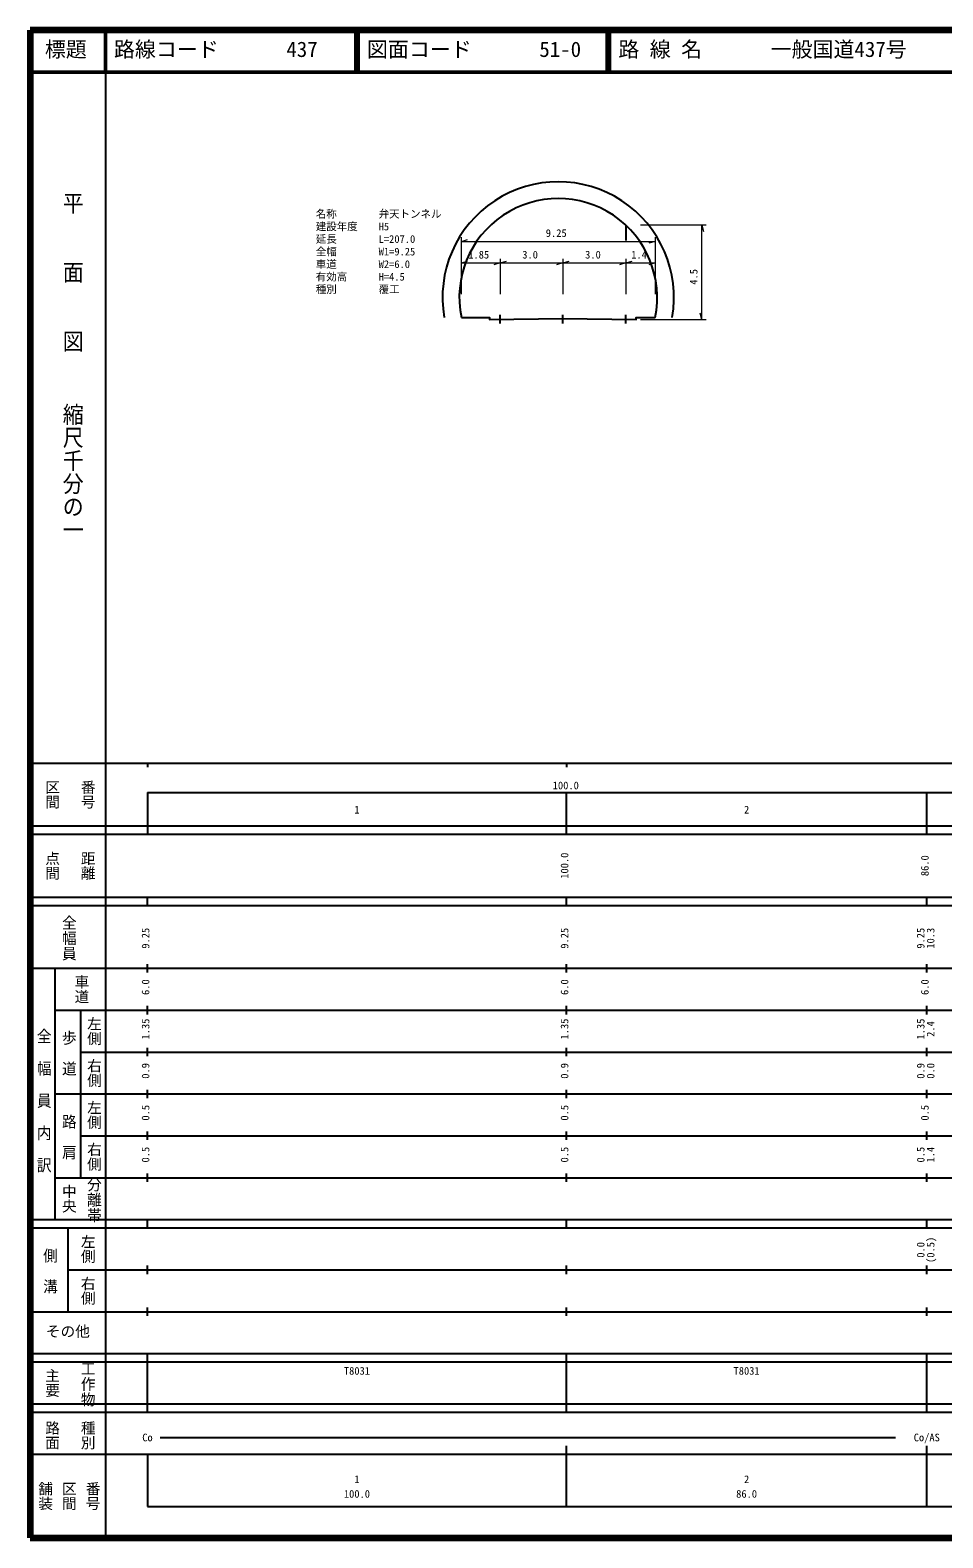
# Model space of a CAD drawing. Units: millimetres on the paper, with parts at other scales. Extents: x 40 to 680, y 20 to 380.
# Drawn here: x 40 to 257.8, y 20 to 380 of the extents above; entities that cross this region are included whole.
import ezdxf
from ezdxf.enums import TextEntityAlignment as Align

# ---------------------------------------------------------------- set-up
doc = ezdxf.new("R2010")
doc.units = ezdxf.units.MM
for name, color, linetype, lineweight in [('M-BGD', 7, 'Continuous', 25), ('M-STR-HTXT', 7, 'Continuous', 13), ('M-TTL', 2, 'Continuous', 140), ('M-TTL-BAND', 7, 'Continuous', 25), ('M-TTL-LINE', 7, 'Continuous', 50)]:
    doc.layers.add(name, color=color, linetype=linetype, lineweight=lineweight)
doc.layers.add('M-BMK-HTXT', color=7, linetype='Continuous')
doc.layers.add('M-TTL-TXT', color=7, linetype='Continuous')
doc.styles.add('@ＭＳ ゴシック', font='')
doc.styles.add('ＭＳ ゴシック', font='')
doc.styles.get('@ＭＳ ゴシック').set_extended_font_data('@MS Gothic')
doc.styles.get('ＭＳ ゴシック').set_extended_font_data('MS Gothic')

msp = doc.modelspace()

# ---------------------------------------------------------------- linework, layer by layer
at = {"layer": 'M-BGD'}
for p, q in [((182.161, 333.444), (182.161, 329.784)), ((152.161, 309.923), (152.161, 312.051)), ((167.161, 309.923), (167.161, 312.051)), ((182.161, 309.923), (182.161, 312.051))]:
    msp.add_line(p, q, dxfattribs=at)
msp.add_lwpolyline([(142.911, 311.406), (149.661, 311.406), (149.661, 310.906), (167.161, 311.169), (184.661, 310.906), (184.661, 311.406), (189.161, 311.406)], dxfattribs=at)
for radius, start, end in [(27.615, 350.02167, 189.97833), (23.615, 348.30927, 191.69073)]:
    msp.add_arc((166.036, 316.191), radius, start, end, dxfattribs=at)
at = {"layer": 'M-STR-HTXT'}
for p, q in [((201.32, 333.444), (185.7, 333.444)), ((200.32, 310.944), (200.32, 333.444)), ((200.32, 333.444), (200.74, 331.944)), ((142.911, 325.422), (142.911, 330.575)), ((142.911, 329.575), (144.411, 329.995)), ((142.911, 329.575), (189.161, 329.575)), ((189.161, 329.575), (187.661, 329.155)), ((189.161, 330.575), (189.161, 325.422)), ((142.911, 316.955), (142.911, 325.422)), ((142.911, 324.422), (144.411, 324.842)), ((142.911, 324.422), (152.161, 324.422)), ((152.161, 324.422), (150.661, 324.002)), ((152.161, 325.422), (152.161, 316.955)), ((152.161, 324.422), (153.661, 324.842)), ((152.161, 324.422), (167.161, 324.422)), ((167.161, 324.422), (165.661, 324.002)), ((167.161, 325.422), (167.161, 316.955)), ((167.161, 324.422), (168.661, 324.842)), ((167.161, 324.422), (182.161, 324.422)), ((182.161, 324.422), (180.661, 324.002)), ((182.161, 325.422), (182.161, 316.955)), ((182.161, 324.422), (183.661, 324.842)), ((182.161, 324.422), (189.161, 324.422)), ((189.161, 324.422), (187.661, 324.002)), ((189.161, 325.422), (189.161, 316.955)), ((185.7, 310.944), (201.32, 310.944)), ((200.32, 310.944), (199.9, 312.444))]:
    msp.add_line(p, q, dxfattribs=at)
at = {"layer": 'M-TTL'}
for p, q in [((40, 380), (40, 20)), ((680, 380), (40, 380)), ((40, 20), (680, 20))]:
    msp.add_line(p, q, dxfattribs=at)
at = {"layer": 'M-TTL-BAND'}
for p, q in [((58, 370), (58, 20)), ((40, 205), (579, 205)), ((68, 205), (68, 204)), ((168, 205), (168, 204)), ((68, 198), (579, 198)), ((68, 198), (68, 188)), ((168, 188), (168, 198)), ((254, 188), (254, 198)), ((40, 190), (579, 190)), ((40, 188), (579, 188)), ((40, 173), (579, 173)), ((68, 171), (68, 173)), ((168, 171), (168, 173)), ((254, 171), (254, 173)), ((40, 171), (579, 171)), ((40, 156), (579, 156)), ((46, 96), (46, 156)), ((68, 155), (68, 157)), ((168, 155), (168, 157)), ((254, 155), (254, 157)), ((46, 146), (579, 146)), ((52, 146), (52, 106)), ((68, 145), (68, 147)), ((168, 145), (168, 147)), ((254, 145), (254, 147)), ((68, 135), (68, 137)), ((168, 135), (168, 137)), ((254, 135), (254, 137)), ((52, 136), (579, 136)), ((46, 126), (579, 126)), ((68, 125), (68, 127)), ((168, 125), (168, 127)), ((254, 125), (254, 127)), ((52, 116), (579, 116)), ((68, 115), (68, 117)), ((168, 115), (168, 117)), ((254, 115), (254, 117)), ((46, 106), (579, 106)), ((68, 105), (68, 107)), ((168, 105), (168, 107)), ((254, 105), (254, 107)), ((40, 96), (579, 96)), ((40, 94), (579, 94)), ((49, 94), (49, 74)), ((68, 94), (68, 96)), ((168, 94), (168, 96)), ((254, 94), (254, 96)), ((49, 84), (579, 84)), ((68, 83), (68, 85)), ((168, 83), (168, 85)), ((254, 83), (254, 85)), ((40, 74), (579, 74)), ((68, 73), (68, 75)), ((168, 73), (168, 75)), ((254, 73), (254, 75)), ((40, 64), (579, 64)), ((40, 62), (579, 62)), ((68, 62), (68, 64)), ((68, 52), (68, 62)), ((168, 62), (168, 64)), ((168, 52), (168, 62)), ((168, 52), (168, 62)), ((254, 62), (254, 64)), ((254, 52), (254, 62)), ((40, 52), (579, 52)), ((68, 50), (68, 52)), ((168, 50), (168, 52)), ((254, 50), (254, 52)), ((40, 50), (579, 50)), ((71, 44), (246.5, 44)), ((40, 40), (579, 40)), ((68, 40), (68, 27.5)), ((168, 27.5), (168, 42)), ((254, 27.5), (254, 42)), ((68, 27.5), (579, 27.5))]:
    msp.add_line(p, q, dxfattribs=at)
at = {"layer": 'M-TTL-LINE'}
for p, q in [((58, 380), (58, 370)), ((117.75, 380), (117.75, 370)), ((118.25, 380), (118.25, 370)), ((177.75, 380), (177.75, 370)), ((178.25, 380), (178.25, 370)), ((40, 370), (680, 370))]:
    msp.add_line(p, q, dxfattribs=at)

# ---------------------------------------------------------------- texts
at = {"layer": 'M-BMK-HTXT', "style": 'ＭＳ ゴシック'}
for s, p in [('名称\u3000\u3000\u3000\u3000弁天トンネル', (108.174, 334.657)), ('建設年度\u3000\u3000H5', (108.174, 331.657)), ('延長\u3000\u3000\u3000\u3000L=207.0', (108.174, 328.657)), ('全幅\u3000\u3000\u3000\u3000W1=9.25', (108.174, 325.657)), ('車道\u3000\u3000\u3000\u3000W2=6.0', (108.174, 322.657)), ('有効高\u3000\u3000\u3000H=4.5', (108.174, 319.657)), ('種別\u3000\u3000\u3000\u3000覆工', (108.174, 316.657))]:
    msp.add_text(s, height=1.833, dxfattribs=at).set_placement(p, align=Align.BOTTOM_LEFT)
at = {"layer": 'M-STR-HTXT', "style": 'ＭＳ ゴシック'}
for s, p in [('9.25', (163.061, 330.075)), ('1.85', (144.561, 324.922)), ('3.0', (157.452, 324.922)), ('3.0', (172.452, 324.922)), ('1.4', (183.452, 324.922))]:
    msp.add_text(s, height=1.833, dxfattribs=at).set_placement(p, align=Align.BOTTOM_LEFT)
msp.add_text('4.5', height=1.833, rotation=90, dxfattribs=at).set_placement((199.82, 319.219), align=Align.BOTTOM_LEFT)
at = {"layer": 'M-TTL-BAND', "style": '@ＭＳ ゴシック'}
for s, height, width, p in [('平\u3000\u3000面\u3000\u3000図', 3.666, 1.1, (47.277, 341.475)), ('縮尺千分の一', 3.666, 1.1, (47.277, 291.03)), ('全幅員', 2.566, 1.05, (47.25, 168.75)), ('全\u3000幅\u3000員\u3000内\u3000訳', 2.566, 1.1, (41.25, 141.75)), ('歩\u3000道', 2.566, 1.05, (47.25, 141.25)), ('路\u3000肩', 2.566, 1.05, (47.25, 121.25)), ('分離帯', 2.566, 1.05, (53.25, 106.25)), ('側\u3000溝', 2.566, 1.05, (42.75, 89.25)), ('工作物', 2.566, 1.05, (51.75, 62.25))]:
    msp.add_text(s, height=height, rotation=270, dxfattribs=dict(at, width=width)).set_placement(p, align=Align.BOTTOM_LEFT)
at = {"layer": 'M-TTL-BAND'}
for s, height, rotation, style, p in [('区間', 2.566, 270, '@ＭＳ ゴシック', (43.25, 201)), ('番号', 2.566, 270, '@ＭＳ ゴシック', (51.75, 201)), ('点間', 2.566, 270, '@ＭＳ ゴシック', (43.25, 184)), ('距離', 2.566, 270, '@ＭＳ ゴシック', (51.75, 184)), ('100.0', 1.833, 90, 'ＭＳ ゴシック', (169, 177.375)), ('86.0', 1.833, 90, 'ＭＳ ゴシック', (255, 178)), ('9.25', 1.833, 90, 'ＭＳ ゴシック', (69, 160.674)), ('9.25', 1.833, 90, 'ＭＳ ゴシック', (169, 160.674)), ('9.25', 1.833, 90, 'ＭＳ ゴシック', (254, 160.674)), ('10.3', 1.833, 90, 'ＭＳ ゴシック', (256.37, 160.674)), ('車道', 2.566, 270, '@ＭＳ ゴシック', (50.25, 154.5)), ('6.0', 1.833, 90, 'ＭＳ ゴシック', (69, 149.625)), ('6.0', 1.833, 90, 'ＭＳ ゴシック', (169, 149.625)), ('6.0', 1.833, 90, 'ＭＳ ゴシック', (255, 149.625)), ('左側', 2.566, 270, '@ＭＳ ゴシック', (53.25, 144.5)), ('1.35', 1.833, 90, 'ＭＳ ゴシック', (69, 139)), ('1.35', 1.833, 90, 'ＭＳ ゴシック', (169, 139)), ('1.35', 1.833, 90, 'ＭＳ ゴシック', (254, 139)), ('2.4', 1.833, 90, 'ＭＳ ゴシック', (256.37, 139.625)), ('右側', 2.566, 270, '@ＭＳ ゴシック', (53.25, 134.5)), ('0.9', 1.833, 90, 'ＭＳ ゴシック', (69, 129.625)), ('0.9', 1.833, 90, 'ＭＳ ゴシック', (169, 129.625)), ('0.9', 1.833, 90, 'ＭＳ ゴシック', (254, 129.625)), ('0.0', 1.833, 90, 'ＭＳ ゴシック', (256.37, 129.625)), ('左側', 2.566, 270, '@ＭＳ ゴシック', (53.25, 124.5)), ('0.5', 1.833, 90, 'ＭＳ ゴシック', (69, 119.625)), ('0.5', 1.833, 90, 'ＭＳ ゴシック', (169, 119.625)), ('0.5', 1.833, 90, 'ＭＳ ゴシック', (255, 119.625)), ('右側', 2.566, 270, '@ＭＳ ゴシック', (53.25, 114.5)), ('0.5', 1.833, 90, 'ＭＳ ゴシック', (69, 109.625)), ('0.5', 1.833, 90, 'ＭＳ ゴシック', (169, 109.625)), ('0.5', 1.833, 90, 'ＭＳ ゴシック', (254, 109.625)), ('1.4', 1.833, 90, 'ＭＳ ゴシック', (256.37, 109.625)), ('中央', 2.566, 270, '@ＭＳ ゴシック', (47.25, 104.5)), ('左側', 2.566, 270, '@ＭＳ ゴシック', (51.75, 92.5)), ('0.0', 1.833, 90, 'ＭＳ ゴシック', (254, 86.889)), ('(0.5)', 1.833, 90, 'ＭＳ ゴシック', (256.37, 85.639)), ('右側', 2.566, 270, '@ＭＳ ゴシック', (51.75, 82.5)), ('主要', 2.566, 270, '@ＭＳ ゴシック', (43.25, 60.5)), ('路面', 2.566, 270, '@ＭＳ ゴシック', (43.25, 48)), ('種別', 2.566, 270, '@ＭＳ ゴシック', (51.75, 48)), ('舗装', 2.566, 270, '@ＭＳ ゴシック', (41.583, 33.5)), ('区間', 2.566, 270, '@ＭＳ ゴシック', (47.25, 33.5)), ('番号', 2.566, 270, '@ＭＳ ゴシック', (52.917, 33.5))]:
    msp.add_text(s, height=height, rotation=rotation, dxfattribs=dict(at, style=style)).set_placement(p, align=Align.BOTTOM_LEFT)
at = {"layer": 'M-TTL-BAND', "style": 'ＭＳ ゴシック'}
for s, height, p in [('100.0', 1.833, (164.719, 198.195)), ('1', 1.833, (117.375, 192.405)), ('2', 1.833, (210.375, 192.405)), ('その他', 2.566, (43.75, 67.25)), ('T8031', 1.833, (114.875, 58.405)), ('T8031', 1.833, (207.875, 58.405)), ('Co', 1.833, (66.75, 42.5)), ('Co/AS', 1.833, (250.875, 42.5)), ('1', 1.833, (117.375, 32.523)), ('2', 1.833, (210.375, 32.523)), ('100.0', 1.833, (114.875, 29.033)), ('86.0', 1.833, (208.5, 29.033))]:
    msp.add_text(s, height=height, dxfattribs=at).set_placement(p, align=Align.BOTTOM_LEFT)
at = {"layer": 'M-TTL-TXT', "style": 'ＭＳ ゴシック'}
for s, p in [('標題', (43.5, 372.5)), ('路線コード', (60, 372.5)), ('437', (101.142, 372.5)), ('図面コード', (120.38, 372.5)), ('51-0', (161.521, 372.5)), ('路 線 名', (180.38, 372.5)), ('一般国道437号', (216.734, 372.5))]:
    msp.add_text(s, height=3.666, dxfattribs=at).set_placement(p, align=Align.BOTTOM_LEFT)

doc.saveas('drawing.dxf')
